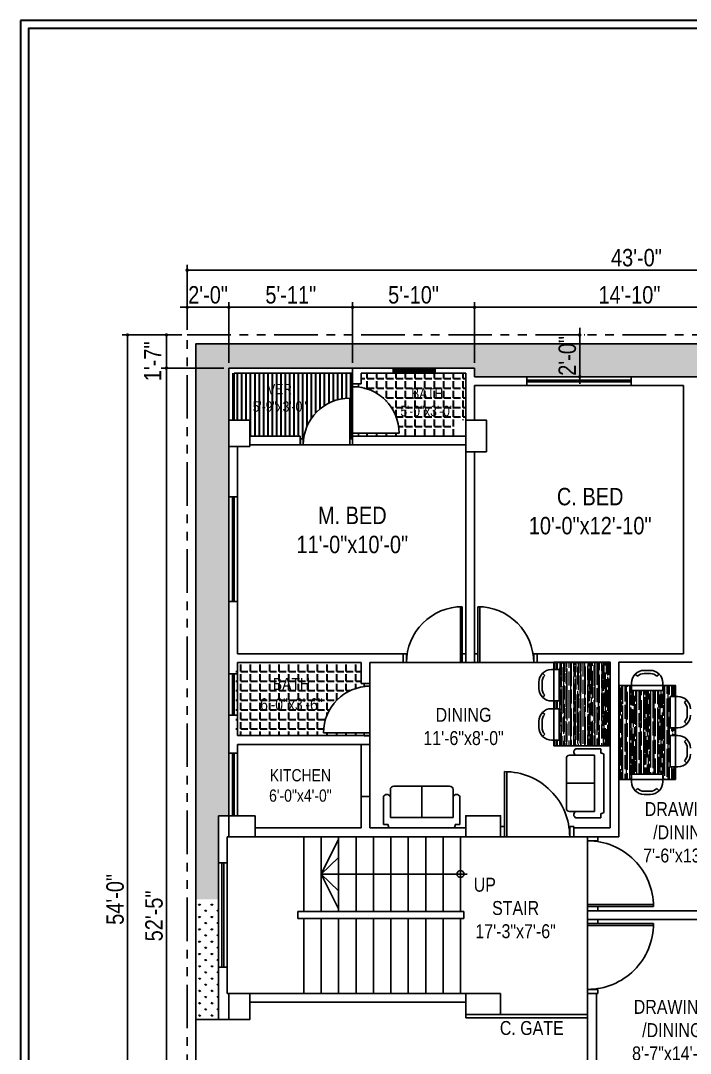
# Model space of a CAD drawing. Header units: inches. Extents: x -159432 to -126829, y -44881 to -40109.
# Drawn here: x -154754 to -154369, y -42200 to -41607 of the extents above; entities that cross this region are included whole.
import ezdxf

# ---------------------------------------------------------------- set-up
doc = ezdxf.new("R2010")
doc.units = ezdxf.units.IN
doc.header["$LTSCALE"] = 10
doc.header["$MEASUREMENT"] = 0
doc.header["$PDMODE"] = 34
doc.linetypes.add('PHANTOMX2', pattern=[5, 2.5, -0.5, 0.5, -0.5, 0.5, -0.5])
doc.linetypes.add('Solid', pattern=[0])
doc.layers.get('0').update_dxf_attribs({"color": 140, "lineweight": 25})
doc.layers.get('Defpoints').update_dxf_attribs({"lineweight": 25})
for name, color, linetype, lineweight in [('BOUNDERY', 32, 'PHANTOMX2', 25), ('COLUM', 10, 'Continuous', 25), ('DIM', 6, 'Continuous', 25), ('door', 123, 'Continuous', 25), ('ELEVATION', 153, 'Continuous', 25), ('FUR', 161, 'Continuous', 25), ('FURNITURE', 77, 'Continuous', 25), ('H', 8, 'Continuous', 15), ('h2', 165, 'Continuous', 30), ('line', 134, 'Continuous', 30), ('Stair', 135, 'Continuous', 25), ('TEXT', 6, 'Continuous', 25), ('wall', 7, 'Continuous', 25), ('win', 143, 'Continuous', 25)]:
    doc.layers.add(name, color=color, linetype=linetype, lineweight=lineweight)
doc.styles.add('arn', font='ARIALN.TTF')
doc.dimstyles.new('DIM', dxfattribs={"dimtxt": 10, "dimasz": 2, "dimexe": 3, "dimexo": 3, "dimgap": 2, "dimtad": 1, "dimdec": 1, "dimzin": 1, "dimdsep": 46, "dimlunit": 4, "dimtxsty": 'arn', "dimblk": 'DOT', "dimcen": 0.09, "dimclrd": 256, "dimclre": 256, "dimclrt": 256, "dimaunit": 1, "dimadec": 0, "dimazin": 0, "dimtfac": 1, "dimtdec": 1, "dimtix": 1, "dimtmove": 2, "dimatfit": 3, "dimldrblk": 'OPEN30', "dimfxl": 10, "dimtolj": 1, "dimtzin": 0, "dimlwd": -1, "dimlwe": -1, "dimarcsym": 0})
pattern_1 = [(90, (-4505.8795, 0), (-2, 4.4), [30, -4, 10, -2]), (90, (-4506.8795, 2.66), (-2.66, -2), [6, -0.66, 12, -1.5]), (90, (-4507.5795, 1), (-1.34, 10.4), [16, -2.8, 8, -2])]
pattern_2 = [(90, (-2707.9272, 0), (-3.535533905, 3.535533905), [0.9375, -6.13356781]), (45, (-2707.927, 0), (-3.5355339, 3.5355339), [0.9375, -4.0625]), (135, (-2707.927, 0), (-3.5355339, -3.5355339), [0.9375, -4.0625])]

# ---------------------------------------------------------------- blocks, each defined once
blk = doc.blocks.new('D36')
at = {"layer": 'door'}
for p, q in [((27731.72, -1583.1), (27731.72, -1585.1)), ((27736.72, -1583.1), (27731.72, -1583.1)), ((27731.72, -1619.1), (27731.72, -1583.1)), ((27731.72, -1585.1), (27736.72, -1585.1)), ((27736.72, -1585.1), (27736.72, -1583.1)), ((27763.72, -1616.1), (27731.72, -1616.1)), ((27763.72, -1617.1), (27731.72, -1617.1)), ((27736.72, -1617.1), (27731.72, -1617.1)), ((27731.72, -1617.1), (27731.72, -1619.1)), ((27731.72, -1619.1), (27736.72, -1619.1)), ((27736.72, -1619.1), (27736.72, -1617.1))]:
    blk.add_line(p, q, dxfattribs=at)
at = {"layer": 'door', "linetype": 'ByBlock'}
blk.add_ellipse((27731.72, -1617.1), major_axis=(-22.63, -22.63), ratio=1, start_param=2.356194, end_param=3.926991, dxfattribs=at)
blk = doc.blocks.new('D1')
at = {"layer": 'door'}
for p, q in [((231942, 594723), (231942, 594673)), ((232042, 594723), (231942, 594723)), ((232042, 594673), (232042, 594723)), ((231942, 594673), (232042, 594673)), ((232742, 593873), (231942, 593873)), ((232042, 593873), (231942, 593873)), ((231942, 593873), (231942, 593823)), ((231942, 593823), (232042, 593823)), ((232042, 593823), (232042, 593873))]:
    blk.add_line(p, q, dxfattribs=at)
at = {"layer": 'door', "linetype": 'ByBlock'}
blk.add_arc((231942, 593873), 800, 0, 90, dxfattribs=at)
blk = doc.blocks.new('door')
at = {"layer": 'door'}
blk.add_line((-148358.38, -38071.49), (-148328.38, -38071.49), dxfattribs=at)
at = {"layer": 'door', "extrusion": (0, 0, -1), "xscale": 0.03333332273177803, "yscale": 0.03333332278998569, "zscale": -0.0333333227645894, "rotation": 90}
blk.add_blockref('D1', (168152.49, -45802.87), dxfattribs=at)
blk = doc.blocks.new('s1')
at = {"layer": 'FURNITURE'}
for p, q in [((-147203.1, -40403.5), (-147219.1, -40403.5)), ((-147199.1, -40399.5), (-147214.94, -40399.5)), ((-147203.1, -40439.5), (-147203.1, -40403.5)), ((-147199.1, -40399.5), (-147199.1, -40402.22)), ((-147197.1, -40439.79), (-147197.1, -40403.21)), ((-147221.1, -40437.5), (-147221.1, -40405.5)), ((-147203.1, -40421.5), (-147221.1, -40421.5)), ((-147203.1, -40439.5), (-147219.1, -40439.5)), ((-147199.1, -40443.5), (-147199.1, -40440.79)), ((-147199.1, -40443.5), (-147214.94, -40443.5))]:
    blk.add_line(p, q, dxfattribs=at)
for centre, radius, start, end in [((-147219.1, -40405.5), 2, 90, 180), ((-147214.22, -40401.5), 2.13, 109.89458, 250.10542), ((-147199.05, -40404.62), 2.41, 35.84116, 91.16922), ((-147219.1, -40437.5), 2, 180, 270), ((-147214.22, -40441.5), 2.13, 109.89458, 250.10542), ((-147199.05, -40438.38), 2.41, 268.83078, 324.15884)]:
    blk.add_arc(centre, radius, start, end, dxfattribs=at)
blk = doc.blocks.new('_Dot')
at = {"color": 0, "linetype": 'ByBlock', "lineweight": -2}
blk.add_line((-0.5, 0), (-1, 0), dxfattribs=at)
at = {"color": 0, "linetype": 'ByBlock', "const_width": 0.5}
blk.add_lwpolyline([(-0.25, 0, 1), (0.25, 0, 1)], format="xyb", close=True, dxfattribs=at)
blk = doc.blocks.new('*D480')
at = {"layer": 'Defpoints', "color": 0}
for p in [(-154658.16, -41750.6), (-154658.16, -41787.83), (-154142.16, -41787.83)]:
    blk.add_point(p, dxfattribs=at)
at = {"layer": 'DIM'}
for p, q in [((-154658.16, -41784.83), (-154658.16, -41747.6)), ((-154144.16, -41750.6), (-154656.16, -41750.6)), ((-154142.16, -41784.83), (-154142.16, -41747.6))]:
    blk.add_line(p, q, dxfattribs=at)
at = {"layer": 'DIM', "xscale": 2, "yscale": 2, "zscale": 2, "rotation": 180}
blk.add_blockref('_Dot', (-154658.16, -41750.6), dxfattribs=at)
at = {"layer": 'DIM', "xscale": 2, "yscale": 2, "zscale": 2}
blk.add_blockref('_Dot', (-154142.16, -41750.6), dxfattribs=at)
at = {"layer": 'DIM', "insert": (-154400.16, -41743.5), "char_height": 10, "attachment_point": 5, "style": 'arn'}
blk.add_mtext('\\A1;43\'-0"', dxfattribs=at)
blk = doc.blocks.new('_Open30')
at = {"color": 0, "linetype": 'ByBlock', "lineweight": -2}
for p, q in [((-1, 0.27), (0, 0)), ((0, 0), (-1, -0.27)), ((0, 0), (-1, 0))]:
    blk.add_line(p, q, dxfattribs=at)
blk = doc.blocks.new('*D481')
at = {"layer": 'Defpoints', "color": 0}
for p in [(-154658.16, -41787.83), (-154692.41, -42435.83), (-154658.16, -42435.83)]:
    blk.add_point(p, dxfattribs=at)
at = {"layer": 'DIM'}
for p, q in [((-154661.16, -41787.83), (-154695.41, -41787.83)), ((-154692.41, -41789.83), (-154692.41, -42433.83)), ((-154661.16, -42435.83), (-154695.41, -42435.83))]:
    blk.add_line(p, q, dxfattribs=at)
at = {"layer": 'DIM', "xscale": 2, "yscale": 2, "zscale": 2}
for p, rotation in [((-154692.41, -41787.83), 90), ((-154692.41, -42435.83), 270)]:
    blk.add_blockref('_Dot', p, dxfattribs=dict(at, rotation=rotation))
at = {"layer": 'DIM', "insert": (-154699.51, -42111.83), "char_height": 10, "attachment_point": 5, "rotation": 90, "style": 'arn'}
blk.add_mtext('\\A1;54\'-0"', dxfattribs=at)
blk = doc.blocks.new('*D473')
at = {"layer": 'Defpoints', "color": 0}
for p in [(-154634.16, -41771.96), (-154658.16, -41787.83), (-154634.16, -41806.83)]:
    blk.add_point(p, dxfattribs=at)
at = {"layer": 'DIM'}
for p, q in [((-154660.16, -41771.96), (-154662.16, -41771.96)), ((-154658.16, -41784.83), (-154658.16, -41768.96)), ((-154658.16, -41771.96), (-154634.16, -41771.96)), ((-154634.16, -41803.83), (-154634.16, -41768.96)), ((-154632.16, -41771.96), (-154630.16, -41771.96))]:
    blk.add_line(p, q, dxfattribs=at)
at = {"layer": 'DIM', "xscale": 2, "yscale": 2, "zscale": 2}
blk.add_blockref('_Dot', (-154658.16, -41771.96), dxfattribs=at)
at = {"layer": 'DIM', "xscale": 2, "yscale": 2, "zscale": 2, "rotation": 180}
blk.add_blockref('_Dot', (-154634.16, -41771.96), dxfattribs=at)
at = {"layer": 'DIM', "insert": (-154646.16, -41764.86), "char_height": 10, "attachment_point": 5, "style": 'arn'}
blk.add_mtext('\\A1;2\'-0"', dxfattribs=at)
blk = doc.blocks.new('*D482')
at = {"layer": 'Defpoints', "color": 0}
for p in [(-154658.16, -41787.83), (-154670.05, -41806.83), (-154634.16, -41806.83)]:
    blk.add_point(p, dxfattribs=at)
at = {"layer": 'DIM'}
for p, q in [((-154661.16, -41787.83), (-154673.05, -41787.83)), ((-154670.05, -41789.83), (-154670.05, -41804.83)), ((-154637.16, -41806.83), (-154673.05, -41806.83))]:
    blk.add_line(p, q, dxfattribs=at)
at = {"layer": 'DIM', "xscale": 2, "yscale": 2, "zscale": 2}
for p, rotation in [((-154670.05, -41787.83), 90), ((-154670.05, -41806.83), 270)]:
    blk.add_blockref('_Dot', p, dxfattribs=dict(at, rotation=rotation))
at = {"layer": 'DIM', "insert": (-154677.96, -41802.96), "char_height": 10, "attachment_point": 5, "rotation": 90, "style": 'arn'}
blk.add_mtext('\\A1;1\'-7"', dxfattribs=at)
blk = doc.blocks.new('*D483')
at = {"layer": 'Defpoints', "color": 0}
for p in [(-154634.16, -41806.83), (-154670.05, -42435.83), (-154658.16, -42435.83)]:
    blk.add_point(p, dxfattribs=at)
at = {"layer": 'DIM'}
for p, q in [((-154637.16, -41806.83), (-154673.05, -41806.83)), ((-154670.05, -41808.83), (-154670.05, -42433.83)), ((-154661.16, -42435.83), (-154673.05, -42435.83))]:
    blk.add_line(p, q, dxfattribs=at)
at = {"layer": 'DIM', "xscale": 2, "yscale": 2, "zscale": 2}
for p, rotation in [((-154670.05, -41806.83), 90), ((-154670.05, -42435.83), 270)]:
    blk.add_blockref('_Dot', p, dxfattribs=dict(at, rotation=rotation))
at = {"layer": 'DIM', "insert": (-154677.15, -42121.33), "char_height": 10, "attachment_point": 5, "rotation": 90, "style": 'arn'}
blk.add_mtext('\\A1;52\'-5"', dxfattribs=at)
blk = doc.blocks.new('*D476')
at = {"layer": 'Defpoints', "color": 0}
for p in [(-154563.16, -41771.96), (-154634.16, -41806.83), (-154563.16, -41806.83)]:
    blk.add_point(p, dxfattribs=at)
at = {"layer": 'DIM'}
for p, q in [((-154634.16, -41803.83), (-154634.16, -41768.96)), ((-154632.16, -41771.96), (-154565.16, -41771.96)), ((-154563.16, -41803.83), (-154563.16, -41768.96))]:
    blk.add_line(p, q, dxfattribs=at)
at = {"layer": 'DIM', "xscale": 2, "yscale": 2, "zscale": 2, "rotation": 180}
blk.add_blockref('_Dot', (-154634.16, -41771.96), dxfattribs=at)
at = {"layer": 'DIM', "xscale": 2, "yscale": 2, "zscale": 2}
blk.add_blockref('_Dot', (-154563.16, -41771.96), dxfattribs=at)
at = {"layer": 'DIM', "insert": (-154598.66, -41764.86), "char_height": 10, "attachment_point": 5, "style": 'arn'}
blk.add_mtext('\\A1;5\'-11"', dxfattribs=at)
blk = doc.blocks.new('*D477')
at = {"layer": 'Defpoints', "color": 0}
for p in [(-154493.16, -41771.96), (-154563.16, -41806.83), (-154493.16, -41806.83)]:
    blk.add_point(p, dxfattribs=at)
at = {"layer": 'DIM'}
for p, q in [((-154563.16, -41803.83), (-154563.16, -41768.96)), ((-154561.16, -41771.96), (-154495.16, -41771.96)), ((-154493.16, -41803.83), (-154493.16, -41768.96))]:
    blk.add_line(p, q, dxfattribs=at)
at = {"layer": 'DIM', "xscale": 2, "yscale": 2, "zscale": 2, "rotation": 180}
blk.add_blockref('_Dot', (-154563.16, -41771.96), dxfattribs=at)
at = {"layer": 'DIM', "xscale": 2, "yscale": 2, "zscale": 2}
blk.add_blockref('_Dot', (-154493.16, -41771.96), dxfattribs=at)
at = {"layer": 'DIM', "insert": (-154528.16, -41764.86), "char_height": 10, "attachment_point": 5, "style": 'arn'}
blk.add_mtext('\\A1;5\'-10"', dxfattribs=at)
blk = doc.blocks.new('*D478')
at = {"layer": 'Defpoints', "color": 0}
for p in [(-154315.16, -41771.96), (-154493.16, -41806.83), (-154315.16, -41811.83)]:
    blk.add_point(p, dxfattribs=at)
at = {"layer": 'DIM'}
for p, q in [((-154493.16, -41803.83), (-154493.16, -41768.96)), ((-154491.16, -41771.96), (-154317.16, -41771.96)), ((-154315.16, -41808.83), (-154315.16, -41768.96))]:
    blk.add_line(p, q, dxfattribs=at)
at = {"layer": 'DIM', "xscale": 2, "yscale": 2, "zscale": 2, "rotation": 180}
blk.add_blockref('_Dot', (-154493.16, -41771.96), dxfattribs=at)
at = {"layer": 'DIM', "xscale": 2, "yscale": 2, "zscale": 2}
blk.add_blockref('_Dot', (-154315.16, -41771.96), dxfattribs=at)
at = {"layer": 'DIM', "insert": (-154404.16, -41764.86), "char_height": 10, "attachment_point": 5, "style": 'arn'}
blk.add_mtext('\\A1;14\'-10"', dxfattribs=at)
blk = doc.blocks.new('*D491')
at = {"layer": 'Defpoints', "color": 0}
for p in [(-154433.16, -41787.83), (-154432.7, -41787.83), (-154433.16, -41811.83)]:
    blk.add_point(p, dxfattribs=at)
at = {"layer": 'DIM'}
for p, q in [((-154432.7, -41785.83), (-154432.7, -41783.83)), ((-154432.7, -41811.83), (-154432.7, -41787.83)), ((-154430.16, -41787.83), (-154429.7, -41787.83)), ((-154432.7, -41813.83), (-154432.7, -41815.83)), ((-154430.16, -41811.83), (-154429.7, -41811.83))]:
    blk.add_line(p, q, dxfattribs=at)
at = {"layer": 'DIM', "xscale": 2, "yscale": 2, "zscale": 2}
for p, rotation in [((-154432.7, -41787.83), 270), ((-154432.7, -41811.83), 90)]:
    blk.add_blockref('_Dot', p, dxfattribs=dict(at, rotation=rotation))
at = {"layer": 'DIM', "insert": (-154439.81, -41799.83), "char_height": 10, "attachment_point": 5, "rotation": 90, "style": 'arn'}
blk.add_mtext('\\A1;2\'-0"', dxfattribs=at)

msp = doc.modelspace()

# ---------------------------------------------------------------- hatches: boundary and pattern name
at = {"layer": 'H'}
h = msp.add_hatch(dxfattribs=at)
h.set_pattern_fill('GRASS', color=3, scale=5, style=0)
h.set_pattern_definition(pattern_2)
h.paths.add_polyline_path([(-154147.16309, -41792.82783), (-154653.16309, -41792.82783), (-154653.16309, -42111.82783), (-154640.16309, -42111.82783), (-154640.16309, -42090.82783), (-154640.16309, -42063.82783), (-154634.16309, -42063.82783), (-154634.16309, -42027.84863), (-154634.16309, -42006.15268), (-154634.16309, -41982.4008), (-154634.16309, -41940.82783), (-154634.16309, -41880.82783), (-154634.16309, -41851.82783), (-154634.16309, -41836.82783), (-154634.16309, -41806.82783), (-154563.16309, -41806.82783), (-154539.80738, -41806.82783), (-154515.80738, -41806.82783), (-154493.16309, -41806.82783), (-154493.16309, -41811.82783), (-154463.16309, -41811.82783), (-154403.16309, -41811.82783), (-154356.16309, -41811.82783), (-154332.16309, -41811.82783), (-154318.16309, -41811.82783), (-154318.16309, -41806.82783), (-154166.16309, -41806.82783), (-154166.16309, -41836.82783), (-154166.16309, -41851.82783), (-154166.16309, -41865.77154), (-154166.16309, -41931.77154), (-154166.16309, -41971.39267), (-154166.16309, -41995.14456), (-154166.16309, -42004.71524), (-154166.16309, -42022.71524), (-154166.16309, -42038.02706), (-154166.16309, -42098.00625), (-154166.16309, -42111.82783), (-154147.16309, -42111.82783)])
h.paths.add_polyline_path([(-154447.41577, -41813.30669), (-154447.41577, -41786.34898), (-154432.20431, -41786.34898), (-154432.20431, -41813.30669)], flags=9)
h = msp.add_hatch(dxfattribs=at)
h.set_pattern_fill('AR-RROOF', color=256, scale=2, angle=90, style=0)
h.set_pattern_definition(pattern_1)
h.paths.add_polyline_path([(-154444.56309, -42002.35011), (-154444.56309, -42020.35011), (-154447.56309, -42020.35011), (-154447.56309, -42023.71524), (-154415.16309, -42023.71524), (-154415.16309, -41975.82783), (-154447.56309, -41975.82783), (-154447.56309, -41979.94283), (-154444.56309, -41979.94283), (-154444.56309, -41997.94283), (-154447.56309, -41997.94283), (-154447.56309, -42002.35011)])
h = msp.add_hatch(dxfattribs=at)
h.set_pattern_fill('AR-RROOF', color=256, scale=2, angle=90, style=0)
h.set_pattern_definition(pattern_1)
h.paths.add_polyline_path([(-154410.16309, -42042.96226), (-154402.96309, -42042.96226), (-154402.96309, -42039.96226), (-154384.96309, -42039.96226), (-154384.96309, -42042.96226), (-154377.76309, -42042.96226), (-154377.76309, -42035.73468), (-154380.76309, -42035.73468), (-154380.76309, -42017.73468), (-154377.76309, -42017.73468), (-154377.76309, -42013.3274), (-154380.76309, -42013.3274), (-154380.76309, -41995.3274), (-154377.76309, -41995.3274), (-154377.76309, -41988.96226), (-154384.96309, -41988.96226), (-154384.96309, -41991.96226), (-154402.96309, -41991.96226), (-154402.96309, -41988.96226), (-154410.16309, -41988.96226)])
h = msp.add_hatch(dxfattribs=at)
h.set_pattern_fill('GRASS', color=3, scale=5, style=0)
h.set_pattern_definition(pattern_2)
h.paths.add_polyline_path([(-154653.16309, -42180.82783), (-154640.16309, -42180.82783), (-154640.16309, -42150.82783), (-154640.16309, -42112.0294), (-154653.16309, -42112.0294)])
h = msp.add_hatch(dxfattribs=at)
h.set_pattern_fill('GRASS', color=3, scale=5, style=0)
h.set_pattern_definition(pattern_2)
h.paths.add_polyline_path([(-154166.16309, -42312.82783), (-154166.16309, -42366.82783), (-154166.16309, -42397.82784), (-154166.16309, -42412.82784), (-154178.16309, -42412.82784), (-154210.16309, -42412.82783), (-154270.16309, -42412.82783), (-154308.16309, -42412.82783), (-154320.16309, -42412.82783), (-154338.16309, -42412.82783), (-154362.16309, -42412.82783), (-154377.9123, -42412.82783), (-154437.9123, -42412.82783), (-154486.16309, -42412.82783), (-154498.16309, -42412.82783, 0.236805474), (-154490.22693, -42430.82783), (-154147.16309, -42430.82783), (-154147.16309, -42111.82783), (-154166.16309, -42111.82783), (-154166.16309, -42137.73386), (-154166.16309, -42197.71305), (-154166.16309, -42216.94042), (-154166.16309, -42234.94042), (-154166.16309, -42246.36566), (-154166.16309, -42270.11754)])
at = {"layer": 'h2'}
h = msp.add_hatch(dxfattribs=at)
h.set_pattern_fill('LINE', color=256, scale=20, angle=90, style=0)
h.set_pattern_definition([(90, (-7864.1904, -1640.9045), (-2.5, 2e-16), [])])
edge = h.paths.add_edge_path()
edge.add_ellipse((-154564.82975, -41850.82783), major_axis=(-26.66666, 0.00043), ratio=0.999999998, start_angle=-89.99908437, end_angle=0.00091563, ccw=False)
edge.add_line((-154564.82975, -41824.16117), (-154564.82975, -41847.4945))
edge.add_line((-154564.82975, -41847.4945), (-154563.16309, -41847.4945))
edge.add_line((-154563.16309, -41847.4945), (-154563.16309, -41845.82783))
edge.add_line((-154563.16309, -41845.82783), (-154563.16309, -41815.82784))
edge.add_line((-154563.16309, -41815.82784), (-154563.16309, -41809.82783))
edge.add_line((-154563.16309, -41809.82783), (-154632.16309, -41809.82783))
edge.add_line((-154632.16309, -41809.82783), (-154632.16309, -41836.82783))
edge.add_line((-154632.16309, -41836.82783), (-154623.16309, -41836.82783))
edge.add_line((-154623.16309, -41836.82783), (-154623.16309, -41845.82783))
edge.add_line((-154623.16309, -41845.82783), (-154593.16308, -41845.82783))
edge.add_line((-154593.16308, -41845.82783), (-154593.16308, -41847.4945))
edge.add_line((-154593.16308, -41847.4945), (-154591.26387, -41847.4945))
h.paths.add_polyline_path([(-154622.17564, -41814.34413), (-154588.95463, -41814.34413), (-154588.95463, -41833.47101), (-154622.17564, -41833.47101)], flags=24)
h = msp.add_hatch(dxfattribs=at)
h.set_pattern_fill('ANGLE', color=256, scale=20, style=0)
h.set_pattern_definition([(0, (-7864.1904, -1640.9045), (0, 5.5), [4, -1.5]), (90, (-7864.1904, -1640.9045), (-5.5, 3e-16), [4, -1.5])])
edge = h.paths.add_edge_path()
edge.add_line((-154505.16309, -41836.82783), (-154498.16309, -41836.82783))
edge.add_line((-154498.16309, -41836.82783), (-154498.16309, -41809.82783))
edge.add_line((-154498.16309, -41809.82783), (-154515.80738, -41809.82783))
edge.add_line((-154515.80738, -41809.82783), (-154539.80738, -41809.82783))
edge.add_line((-154539.80738, -41809.82783), (-154558.16309, -41809.82783))
edge.add_line((-154558.16309, -41809.82783), (-154558.16309, -41815.82784))
edge.add_line((-154558.16309, -41815.82784), (-154559.82975, -41815.82784))
edge.add_line((-154559.82975, -41815.82784), (-154559.82975, -41817.49451))
edge.add_line((-154559.82975, -41817.49451), (-154563.16309, -41817.49451))
edge.add_ellipse((-154563.16309, -41844.16117), major_axis=(0.00337, 26.66666), ratio=0.999999998, start_angle=-89.99275335, end_angle=0.00724665, ccw=False)
edge.add_line((-154536.49643, -41844.16117), (-154559.82975, -41844.16117))
edge.add_line((-154559.82975, -41844.16117), (-154559.82975, -41845.82783))
edge.add_line((-154559.82975, -41845.82783), (-154505.16309, -41845.82783))
edge.add_line((-154505.16309, -41845.82783), (-154505.16309, -41836.82783))
h.paths.add_polyline_path([(-154536.88944, -41816.9116), (-154503.66843, -41816.9116), (-154503.66843, -41836.03847), (-154536.88944, -41836.03847)], flags=24)
h = msp.add_hatch(dxfattribs=at)
h.set_pattern_fill('ANGLE', color=256, scale=20, style=0)
h.set_pattern_definition([(0, (-6622.276, -1649.517), (0, 5.5), [4, -1.5]), (90, (-6622.276, -1649.517), (-5.5, 3e-16), [4, -1.5])])
edge = h.paths.add_edge_path()
edge.add_line((-154630.16309, -41975.82783), (-154630.16309, -41982.4008))
edge.add_line((-154630.16309, -41982.4008), (-154630.16309, -42006.15268))
edge.add_line((-154630.16309, -42006.15268), (-154630.16309, -42017.82783))
edge.add_line((-154630.16309, -42017.82783), (-154556.49642, -42017.82783))
edge.add_line((-154556.49642, -42017.82783), (-154556.49642, -42016.16117))
edge.add_line((-154556.49642, -42016.16117), (-154579.82975, -42016.16117))
edge.add_ellipse((-154553.16309, -42016.16117), major_axis=(-0.00337, 26.66666), ratio=0.999999998, start_angle=359.99275335, end_angle=449.99275335, ccw=False)
edge.add_line((-154556.49642, -41989.62157), (-154556.49642, -41987.82783))
edge.add_line((-154556.49642, -41987.82783), (-154558.16308, -41987.82783))
edge.add_line((-154558.16308, -41987.82783), (-154558.16308, -41975.82783))
edge.add_line((-154558.16308, -41975.82783), (-154630.16309, -41975.82783))
h.paths.add_polyline_path([(-154618.1588, -41982.96218), (-154579.36753, -41982.96218), (-154579.36753, -42005.27687), (-154618.1588, -42005.27687)], flags=24)

# ---------------------------------------------------------------- linework, layer by layer
at = {"layer": 'BOUNDERY'}
msp.add_lwpolyline([(-154658.16309, -41787.82783), (-154142.16309, -41787.82783), (-154142.16309, -42435.82783), (-154658.16309, -42435.82783)], close=True, dxfattribs=at)
at = {"layer": 'COLUM'}
for points in [[(-154622.16309, -41851.82783), (-154622.16309, -41836.82783), (-154634.16309, -41836.82783), (-154634.16309, -41851.82783), (-154622.16309, -41851.82783)], [(-154486.16309, -41854.82783), (-154486.16309, -41836.82783), (-154498.16309, -41836.82783), (-154498.16309, -41854.82783), (-154486.16309, -41854.82783)], [(-154619.16309, -42063.82783), (-154619.16309, -42075.82783), (-154634.16309, -42075.82783), (-154634.16309, -42063.82783), (-154619.16309, -42063.82783)], [(-154478.16309, -42075.82783), (-154478.16309, -42063.82783), (-154498.16309, -42063.82783), (-154498.16309, -42075.82783), (-154478.16309, -42075.82783)], [(-154622.16309, -42165.82783), (-154622.16309, -42180.82783), (-154634.16309, -42180.82783), (-154634.16309, -42165.82783), (-154622.16309, -42165.82783)], [(-154478.16309, -42165.82783), (-154478.16309, -42177.82783), (-154498.16309, -42177.82783), (-154498.16309, -42165.82783), (-154478.16309, -42165.82783)]]:
    msp.add_lwpolyline(points, dxfattribs=at)
at = {"layer": 'DIM'}
for p, q in [((-154563.16309, -41806.82783), (-154634.16309, -41806.82783)), ((-154634.16309, -41839.82783), (-154634.16309, -41806.82783)), ((-154563.16309, -41809.82783), (-154631.16309, -41809.82783)), ((-154631.16309, -41836.82783), (-154631.16309, -41809.82783))]:
    msp.add_line(p, q, dxfattribs=at)
at = {"layer": 'door'}
for p, q in [((-154558.16309, -42052.82783), (-154558.16309, -42022.82783)), ((-154553.16309, -42052.82783), (-154553.16309, -42022.82783))]:
    msp.add_line(p, q, dxfattribs=at)
at = {"layer": 'ELEVATION'}
for p, q in [((-154498.16309, -42177.82783), (-154428.16309, -42177.82783)), ((-154498.16309, -42177.82783), (-154498.16309, -42179.82783)), ((-154498.16309, -42179.82783), (-154428.16309, -42179.82783))]:
    msp.add_line(p, q, dxfattribs=at)
at = {"layer": 'FUR'}
for p, q in [((-154452.75925, -41983.32445), (-154454.03204, -41982.05166)), ((-154448.94087, -41979.94283), (-154444.56309, -41979.94283)), ((-154444.56309, -41979.94283), (-154444.56309, -41997.94283)), ((-154392.16309, -41980.38448), (-154395.76309, -41980.38448)), ((-154392.16309, -41982.18448), (-154395.76309, -41982.18448)), ((-154456.14087, -41990.74283), (-154456.14087, -41987.14283)), ((-154454.34087, -41990.74283), (-154454.34087, -41987.14283)), ((-154402.96309, -41987.58448), (-154402.96309, -41991.96226)), ((-154399.58146, -41983.7661), (-154400.85426, -41982.49331)), ((-154387.07192, -41982.49331), (-154388.34471, -41983.7661)), ((-154384.96309, -41991.96226), (-154384.96309, -41987.58448)), ((-154402.96309, -41991.96226), (-154384.96309, -41991.96226)), ((-154454.03204, -41995.834), (-154452.75925, -41994.56121)), ((-154444.56309, -41997.94283), (-154448.94087, -41997.94283)), ((-154380.76309, -41995.3274), (-154376.3853, -41995.3274)), ((-154380.76309, -42013.3274), (-154380.76309, -41995.3274)), ((-154371.29414, -41997.43623), (-154372.56693, -41998.70902)), ((-154452.75925, -42005.73174), (-154454.03204, -42004.45894)), ((-154448.94087, -42002.35011), (-154444.56309, -42002.35011)), ((-154444.56309, -42002.35011), (-154444.56309, -42020.35011)), ((-154370.9853, -42002.5274), (-154370.9853, -42006.1274)), ((-154456.14087, -42013.15011), (-154456.14087, -42009.55011)), ((-154454.34087, -42013.15011), (-154454.34087, -42009.55011)), ((-154372.56693, -42009.94577), (-154371.29414, -42011.21856)), ((-154454.03204, -42018.24128), (-154452.75925, -42016.96849)), ((-154376.3853, -42013.3274), (-154380.76309, -42013.3274)), ((-154380.76309, -42017.73468), (-154376.3853, -42017.73468)), ((-154380.76309, -42035.73468), (-154380.76309, -42017.73468)), ((-154444.56309, -42020.35011), (-154448.94087, -42020.35011)), ((-154371.29414, -42019.84351), (-154372.56693, -42021.1163)), ((-154370.9853, -42024.93468), (-154370.9853, -42028.53468)), ((-154372.56693, -42032.35305), (-154371.29414, -42033.62585)), ((-154402.96309, -42044.34005), (-154402.96309, -42039.96226)), ((-154402.96309, -42039.96226), (-154384.96309, -42039.96226)), ((-154384.96309, -42039.96226), (-154384.96309, -42044.34005)), ((-154376.3853, -42035.73468), (-154380.76309, -42035.73468)), ((-154399.58146, -42048.15842), (-154400.85426, -42049.43122)), ((-154392.16309, -42049.74005), (-154395.76309, -42049.74005)), ((-154392.16309, -42051.54005), (-154395.76309, -42051.54005)), ((-154387.07192, -42049.43122), (-154388.34471, -42048.15842))]:
    msp.add_line(p, q, dxfattribs=at)
for points in [[(-154447.56309, -41975.71524), (-154415.16309, -41975.71524), (-154415.16309, -42023.71524), (-154447.56309, -42023.71524)], [(-154377.76309, -42042.96226), (-154410.16309, -42042.96226), (-154410.16309, -41988.96226), (-154377.76309, -41988.96226)]]:
    msp.add_lwpolyline(points, close=True, dxfattribs=at)
at = {"layer": 'FUR', "extrusion": (0, 0, -1)}
for centre, major_axis, start_param, end_param in [((-154448.94087, -41987.14283), (-5.09117, 5.09117), -0.785398163, 0.785398163), ((-154448.94087, -41987.14283), (-3.81838, -3.81838), 0.785398163, 1.570796327), ((-154448.94087, -41990.74283), (-5.09117, -5.09117), 5.497787144, 7.068583471), ((-154448.94087, -41990.74283), (-3.81838, 3.81838), -1.570796327, -0.785398163), ((-154376.3853, -42002.5274), (5.09117, 5.09117), 5.497787144, 7.068583471), ((-154376.3853, -42002.5274), (3.81838, -3.81838), -1.570796327, -0.785398163), ((-154448.94087, -42009.55011), (-5.09117, 5.09117), -0.785398163, 0.785398163), ((-154448.94087, -42009.55011), (-3.81838, -3.81838), 0.785398163, 1.570796327), ((-154376.3853, -42006.1274), (5.09117, -5.09117), -0.785398163, 0.785398163), ((-154376.3853, -42006.1274), (3.81838, 3.81838), 0.785398163, 1.570796327), ((-154448.94087, -42013.15011), (-5.09117, -5.09117), 5.497787144, 7.068583471), ((-154448.94087, -42013.15011), (-3.81838, 3.81838), -1.570796327, -0.785398163), ((-154376.3853, -42024.93468), (5.09117, 5.09117), 5.497787144, 7.068583471), ((-154376.3853, -42024.93468), (3.81838, -3.81838), -1.570796327, -0.785398163), ((-154376.3853, -42028.53468), (5.09117, -5.09117), -0.785398163, 0.785398163), ((-154376.3853, -42028.53468), (3.81838, 3.81838), 0.785398163, 1.570796327), ((-154395.76309, -42044.34005), (-5.09117, -5.09117), -0.785398163, 0.785398163), ((-154392.16309, -42044.34005), (5.09117, -5.09117), 5.497787144, 7.068583471), ((-154395.76309, -42044.34005), (3.81838, -3.81838), 0.785398163, 1.570796327), ((-154392.16309, -42044.34005), (-3.81838, -3.81838), -1.570796327, -0.785398163)]:
    msp.add_ellipse(centre, major_axis=major_axis, ratio=1, start_param=start_param, end_param=end_param, dxfattribs=at)
at = {"layer": 'FUR'}
for centre, major_axis, start_param, end_param in [((-154395.76309, -41987.58448), (-5.09117, 5.09117), -0.785398163, 0.785398163), ((-154395.76309, -41987.58448), (3.81838, 3.81838), 0.785398163, 1.570796327), ((-154392.16309, -41987.58448), (5.09117, 5.09117), 5.497787144, 7.068583471), ((-154392.16309, -41987.58448), (-3.81838, 3.81838), -1.570796327, -0.785398163)]:
    msp.add_ellipse(centre, major_axis=major_axis, ratio=1, start_param=start_param, end_param=end_param, dxfattribs=at)
at = {"layer": 'line'}
msp.add_lwpolyline([(-154753.7778, -41607.40287), (-154753.7778, -42638.26387), (-154068.14282, -42638.26387), (-154068.14282, -41607.40287)], close=True, dxfattribs=at)
msp.add_lwpolyline([(-154072.65015, -42571.95265), (-154072.65015, -41611.9102), (-154749.27047, -41611.9102), (-154749.27047, -42571.95265)], dxfattribs=at)
at = {"layer": 'Stair'}
for p, q in [((-154591.16309, -42075.82783), (-154591.16309, -42118.76293)), ((-154581.16309, -42075.82783), (-154581.16309, -42118.76293)), ((-154571.16309, -42075.82783), (-154571.16309, -42118.76293)), ((-154561.16309, -42075.82783), (-154561.16309, -42118.76293)), ((-154551.16309, -42075.82783), (-154551.16309, -42118.76293)), ((-154541.16309, -42075.82783), (-154541.16309, -42118.76293)), ((-154531.16309, -42075.82783), (-154531.16309, -42118.76293)), ((-154521.16309, -42075.82783), (-154521.16309, -42118.76293)), ((-154511.16309, -42075.82783), (-154511.16309, -42118.76293)), ((-154501.16309, -42075.82783), (-154501.16309, -42118.76293)), ((-154499.2916, -42118.76293), (-154594.62481, -42118.76293)), ((-154594.62481, -42122.89273), (-154594.62481, -42118.76293)), ((-154499.2916, -42122.89273), (-154594.62481, -42122.89273)), ((-154591.16309, -42122.89273), (-154591.16309, -42165.82783)), ((-154581.16309, -42122.89273), (-154581.16309, -42165.82783)), ((-154571.16309, -42122.89273), (-154571.16309, -42165.82783)), ((-154561.16309, -42122.89273), (-154561.16309, -42165.82783)), ((-154551.16309, -42122.89273), (-154551.16309, -42165.82783)), ((-154541.16309, -42122.89273), (-154541.16309, -42165.82783)), ((-154531.16309, -42122.89273), (-154531.16309, -42165.82783)), ((-154521.16309, -42122.89273), (-154521.16309, -42165.82783)), ((-154511.16309, -42122.89273), (-154511.16309, -42165.82783)), ((-154501.16309, -42122.89273), (-154501.16309, -42165.82783)), ((-154499.2916, -42122.89273), (-154499.2916, -42118.76293))]:
    msp.add_line(p, q, dxfattribs=at)
at = {"layer": 'wall'}
for p, q in [((-154539.80738, -41806.82783), (-154563.16309, -41806.82783)), ((-154539.80738, -41809.82783), (-154558.16309, -41809.82783)), ((-154539.80738, -41809.82783), (-154539.80738, -41806.82783)), ((-154493.16309, -41806.82783), (-154515.80738, -41806.82783)), ((-154515.80738, -41809.82783), (-154515.80738, -41806.82783)), ((-154498.16309, -41809.82783), (-154515.80738, -41809.82783)), ((-154498.16309, -41836.82783), (-154498.16309, -41809.82783)), ((-154493.16309, -41811.82783), (-154493.16309, -41806.82783)), ((-154558.16309, -41815.82784), (-154563.16309, -41815.82784)), ((-154493.16309, -41811.82783), (-154463.16309, -41811.82783)), ((-154463.16309, -41816.82783), (-154463.16309, -41811.82783)), ((-154463.16309, -41816.82783), (-154463.16309, -41811.82783)), ((-154403.16309, -41811.82783), (-154356.16309, -41811.82783)), ((-154403.16309, -41816.82783), (-154403.16309, -41811.82783)), ((-154403.16309, -41816.82783), (-154403.16309, -41811.82783)), ((-154493.16309, -41816.82783), (-154463.16309, -41816.82783)), ((-154493.16309, -41836.82783), (-154493.16309, -41816.82783)), ((-154403.16309, -41816.82783), (-154373.16309, -41816.82783)), ((-154373.16309, -41970.82783), (-154373.16309, -41816.82783)), ((-154373.16309, -41816.82783), (-154373.16309, -41970.82783)), ((-154593.16308, -41845.82783), (-154622.16309, -41845.82783)), ((-154498.16309, -41845.82783), (-154563.16309, -41845.82783)), ((-154593.16308, -41850.82783), (-154622.16309, -41850.82783)), ((-154498.16309, -41850.82783), (-154563.16309, -41850.82783)), ((-154634.16309, -41880.82783), (-154634.16309, -41851.82783)), ((-154629.16309, -41880.82783), (-154629.16309, -41851.82783)), ((-154498.16309, -41975.82783), (-154498.16309, -41854.82783)), ((-154493.16309, -41975.82783), (-154493.16309, -41854.82783)), ((-154629.16309, -41880.82783), (-154634.16309, -41880.82783)), ((-154634.16309, -41982.4008), (-154634.16309, -41940.82783)), ((-154629.16309, -41940.82783), (-154634.16309, -41940.82783)), ((-154629.16309, -41970.82783), (-154629.16309, -41940.82783)), ((-154534.16309, -41970.82783), (-154629.16309, -41970.82783)), ((-154629.16309, -41982.4008), (-154629.16309, -41975.82783)), ((-154629.16309, -41975.82783), (-154558.16308, -41975.82783)), ((-154558.16308, -41987.82783), (-154558.16308, -41975.82783)), ((-154553.16309, -41975.82783), (-154534.16309, -41975.82783)), ((-154553.16309, -41987.82783), (-154553.16309, -41975.82783)), ((-154534.16309, -41975.82783), (-154534.16309, -41970.82783)), ((-154498.16309, -41975.82783), (-154493.16309, -41975.82783)), ((-154457.16309, -41970.82783), (-154373.16309, -41970.82783)), ((-154457.16309, -41975.82783), (-154457.16309, -41970.82783)), ((-154457.16309, -41975.82783), (-154415.16309, -41975.82783)), ((-154415.16309, -41975.71524), (-154415.16309, -42070.82783)), ((-154410.16309, -41975.71524), (-154410.16309, -42075.82783)), ((-154410.16309, -41975.71524), (-154368.16309, -41975.71524)), ((-154629.16309, -41982.4008), (-154634.16309, -41982.4008)), ((-154553.16309, -41987.82783), (-154558.16308, -41987.82783)), ((-154634.16309, -42027.84863), (-154634.16309, -42006.15268)), ((-154634.16309, -42006.15268), (-154629.16309, -42006.15268)), ((-154629.16309, -42017.82783), (-154629.16309, -42006.15268)), ((-154553.16309, -42017.82783), (-154629.16309, -42017.82783)), ((-154629.16309, -42027.84863), (-154629.16309, -42022.82783)), ((-154629.16309, -42022.82783), (-154553.16309, -42022.82783)), ((-154553.16309, -42022.82783), (-154553.16309, -42017.82783)), ((-154634.16309, -42027.84863), (-154629.16309, -42027.84863)), ((-154634.16309, -42062.82783), (-154634.16309, -42048.31743)), ((-154629.16309, -42062.82783), (-154629.16309, -42048.31743)), ((-154558.16309, -42070.82783), (-154558.16309, -42052.82783)), ((-154558.16309, -42052.82783), (-154553.16309, -42052.82783)), ((-154553.16309, -42070.82783), (-154553.16309, -42052.82783)), ((-154634.16309, -42063.82783), (-154640.16309, -42063.82783)), ((-154634.16309, -42063.82783), (-154629.16309, -42063.82783)), ((-154436.16309, -42070.82783), (-154415.16309, -42070.82783)), ((-154436.16309, -42075.82783), (-154436.16309, -42070.82783)), ((-154640.16309, -42075.82783), (-154640.16309, -42090.82783)), ((-154635.16309, -42075.82783), (-154635.16309, -42090.82783)), ((-154635.16309, -42090.82783), (-154635.16309, -42075.82783)), ((-154634.16309, -42075.82783), (-154635.16309, -42075.82783)), ((-154410.16309, -42075.82783), (-154436.16309, -42075.82783)), ((-154635.16309, -42090.82783), (-154640.16309, -42090.82783)), ((-154497.3678, -42097.29538), (-154581.16309, -42097.29538)), ((-154428.16309, -42118.32783), (-154320.16309, -42118.32783)), ((-154428.16309, -42118.32783), (-154428.16309, -42123.32783)), ((-154428.16309, -42123.32783), (-154320.16309, -42123.32783)), ((-154635.16309, -42165.82783), (-154635.16309, -42150.82783)), ((-154635.16309, -42165.82783), (-154634.16309, -42165.82783)), ((-154422.26031, -42165.82783), (-154428.16309, -42165.82783)), ((-154428.16309, -42293.58914), (-154428.16309, -42165.82783)), ((-154423.16309, -42293.58914), (-154423.16309, -42165.82783)), ((-154634.16309, -42180.82783), (-154653.16309, -42180.82783))]:
    msp.add_line(p, q, dxfattribs=at)
at = {"layer": 'wall', "ltscale": 0.5}
for p, q in [((-154563.16309, -41806.82783), (-154563.16309, -41815.82784)), ((-154558.16309, -41809.82783), (-154558.16309, -41815.82783)), ((-154593.16308, -41845.82783), (-154593.16308, -41850.82783)), ((-154563.16309, -41845.82783), (-154563.16309, -41850.82783)), ((-154629.16309, -42027.84863), (-154629.16309, -42028.73995)), ((-154619.16309, -42070.82783), (-154558.16309, -42070.82783)), ((-154553.16309, -42070.82783), (-154498.16309, -42070.82783)), ((-154622.16309, -42170.82783), (-154498.16309, -42170.82783))]:
    msp.add_line(p, q, dxfattribs=at)
at = {"layer": 'wall', "linetype": 'Solid', "ltscale": 10}
for p, q in [((-154640.16309, -42063.82783), (-154640.16309, -42090.82783)), ((-154622.16309, -42063.82783), (-154629.16309, -42063.82783)), ((-154558.16309, -42070.82783), (-154619.16309, -42070.82783)), ((-154498.16309, -42070.82783), (-154553.16309, -42070.82783)), ((-154635.16309, -42075.82783), (-154635.16309, -42090.82783)), ((-154498.16309, -42075.82783), (-154619.16309, -42075.82783)), ((-154635.16309, -42090.82783), (-154640.16309, -42090.82783)), ((-154640.16309, -42150.82783), (-154640.16309, -42180.82783)), ((-154635.16309, -42150.82783), (-154640.16309, -42150.82783)), ((-154498.16309, -42165.82783), (-154622.16309, -42165.82783)), ((-154498.16309, -42170.82783), (-154622.16309, -42170.82783))]:
    msp.add_line(p, q, dxfattribs=at)
at = {"layer": 'wall', "ltscale": 0.5}
msp.add_lwpolyline([(-154630.09924, -42430.82783), (-154653.16309, -42430.82783), (-154653.16309, -41792.82783), (-154147.16309, -41792.82783), (-154147.16309, -42430.82783), (-154490.22693, -42430.82783)], dxfattribs=at)
at = {"layer": 'wall'}
for points in [[(-154571.16309, -42087.7668), (-154571.16309, -42077.29538), (-154571.16309, -42077.29538), (-154581.16309, -42097.29538), (-154571.16309, -42087.7668)], [(-154571.16309, -42106.82395), (-154571.16309, -42117.29538), (-154571.16309, -42117.29538), (-154581.16309, -42097.29538), (-154571.16309, -42106.82395)]]:
    msp.add_lwpolyline(points, dxfattribs=at)
msp.add_circle((-154501.16309, -42097.29538), 2, dxfattribs=at)
at = {"layer": 'win'}
for p, q in [((-154539.80738, -41806.82783), (-154515.80738, -41806.82783)), ((-154539.80738, -41807.82783), (-154515.80738, -41807.82783)), ((-154539.80738, -41808.82783), (-154515.80738, -41808.82783)), ((-154539.80738, -41809.82783), (-154515.80738, -41809.82783)), ((-154403.16309, -41811.82783), (-154463.16309, -41811.82783)), ((-154403.16309, -41811.82783), (-154463.16309, -41811.82783)), ((-154403.16309, -41813.82783), (-154463.16309, -41813.82783)), ((-154403.16309, -41813.82783), (-154463.16309, -41813.82783)), ((-154463.16309, -41814.82783), (-154403.16309, -41814.82783)), ((-154463.16309, -41814.82783), (-154403.16309, -41814.82783)), ((-154403.16309, -41816.82783), (-154463.16309, -41816.82783)), ((-154634.16309, -41940.82783), (-154634.16309, -41880.82783)), ((-154632.16309, -41940.82783), (-154632.16309, -41880.82783)), ((-154631.16309, -41880.82783), (-154631.16309, -41940.82783)), ((-154629.16309, -41880.82783), (-154629.16309, -41940.82783)), ((-154634.16309, -41982.4008), (-154634.16309, -42006.15268)), ((-154632.16309, -41982.4008), (-154632.16309, -42006.15268)), ((-154631.16309, -42006.15268), (-154631.16309, -41982.4008)), ((-154629.16309, -41982.4008), (-154629.16309, -42006.15268)), ((-154634.16309, -42063.82783), (-154634.16309, -42027.84863)), ((-154632.16309, -42063.82783), (-154632.16309, -42027.84863)), ((-154631.16309, -42027.84863), (-154631.16309, -42063.82783)), ((-154629.16309, -42027.84863), (-154629.16309, -42063.82783)), ((-154640.16309, -42090.82783), (-154640.16309, -42150.82783)), ((-154638.16309, -42090.82783), (-154638.16309, -42150.82783)), ((-154637.16309, -42090.82783), (-154637.16309, -42150.82783)), ((-154635.16309, -42150.82783), (-154635.16309, -42090.82783))]:
    msp.add_line(p, q, dxfattribs=at)

# ---------------------------------------------------------------- block references
at = {"layer": 'door', "rotation": 90}
msp.add_blockref('D36', (-156117.26697, -69707.54721), dxfattribs=at)
at = {"layer": 'door', "xscale": -1, "rotation": 270}
msp.add_blockref('D36', (-152874.0592, -69707.54721), dxfattribs=at)
at = {"layer": 'door'}
for p, xscale, yscale, zscale, rotation in [((-152589.20856, -74429.50044), -1.16666666661331, 1.166666666642413, 1.166666666619831, 270), ((-187166.99847, -44034.76991), -1.180555555508363, 1.180555555537921, 1.180555555529744, 180)]:
    msp.add_blockref('D36', p, dxfattribs=dict(at, xscale=xscale, yscale=yscale, zscale=zscale, rotation=rotation))
at = {"layer": 'door', "xscale": 1.180555555508363, "yscale": 1.180555555532919, "zscale": 1.180555555529744}
msp.add_blockref('D36', (-187166.99847, -40206.88575), dxfattribs=at)
at = {"layer": 'wall', "xscale": -1}
for name, p, rotation in [('door', (-116491.67573, 106512.54895), 270), ('s1', (-194944.97746, -189267.93018), 90)]:
    msp.add_blockref(name, p, dxfattribs=dict(at, rotation=rotation))
msp.add_blockref('door', (-302921.53987, -3779.34048), dxfattribs=at)
at = {"layer": 'wall', "rotation": 90}
msp.add_blockref('door', (-192624.65044, 106340.54895), dxfattribs=at)
at = {"layer": 'wall', "xscale": 0.8999999999996362, "yscale": 0.900000000000091, "zscale": 0.9}
msp.add_blockref('s1', (-21941.41231, -5665.85704), dxfattribs=at)

# ---------------------------------------------------------------- texts
at = {"layer": 'TEXT', "style": 'arn'}
for s, insert, char_height, width, attachment_point in [('\\A1;VER\\P5\'-9"x3\'-0"', (-154605.06513, -41831.97101), 6, 29.5552251, 8), ('\\A1;BATH\\P5\'-0"x3\'-0"', (-154520.27894, -41834.53847), 6, 30.9849659, 8), ('\\A1;C. BED  \\P10\'-0"x12\'-10"', (-154426.71548, -41902.42449), 10, 70.0386085, 8), ('\\A1;M. BED  \\P11\'-0"x10\'-0"', (-154563.32161, -41886.40864), 10, 62.1104933, 2), ('\\A1;BATH\\P6\'-0"x3\'-6"', (-154598.26316, -41984.71218), 7, 35.1491269, 2), ('\\A1;DINING \\P11\'-6"x8\'-0"', (-154499.43979, -42001.88399), 8, 45.8371623, 2), ('\\A1;KITCHEN\\P6\'-0"x4\'-0"', (-154593.12912, -42037.07377), 7, 46.8721828, 2), ('\\A1;\\pt90;DRAWING\\P/DINING \\P\\ptz;7\'-6"x13\'-0"', (-154373.23285, -42055.97357), 8, 45.8371623, 2), ('\\A1;\\pt90;DRAWING\\P/DINING \\P\\ptz;8\'-7"x14\'-3"', (-154379.55156, -42169.53731), 8, 46.1045566, 2)]:
    msp.add_mtext(s, dxfattribs=dict(at, insert=insert, char_height=char_height, width=width, attachment_point=attachment_point))
at = {"layer": 'TEXT', "ltscale": 10, "char_height": 8, "attachment_point": 2, "style": 'arn'}
for s, insert, width in [('\\A1;UP', (-154487.23044, -42099.41101), 14.4019645), ('\\A1;STAIR \\P17\'-3"x7\'-6"', (-154469.54359, -42112.76505), 45.8371623), ('\\A1;C. GATE', (-154460.25712, -42181.65063), 36.2546248)]:
    msp.add_mtext(s, dxfattribs=dict(at, insert=insert, width=width))

# ---------------------------------------------------------------- dimensions: what is measured, and where the dimension line sits
at = {"layer": 'DIM'}
for base, p1, p2, picture, middle in [((-154658.16309, -41750.60205), (-154142.16309, -41787.82783), (-154658.16309, -41787.82783), '*D480', (-154400.16309, -41743.49632)), ((-154634.16309, -41771.96204), (-154658.16309, -41787.82783), (-154634.16309, -41806.82783), '*D473', (-154646.16309, -41764.85631)), ((-154563.16309, -41771.96204), (-154634.16309, -41806.82783), (-154563.16309, -41806.82783), '*D476', (-154598.66309, -41764.85631)), ((-154493.16309, -41771.96204), (-154563.16309, -41806.82783), (-154493.16309, -41806.82783), '*D477', (-154528.16309, -41764.85631)), ((-154315.16309, -41771.96204), (-154493.16309, -41806.82783), (-154315.16309, -41811.82783), '*D478', (-154404.16309, -41764.85631))]:
    dim = msp.add_linear_dim(base=base, p1=p1, p2=p2, dimstyle='DIM', dxfattribs=at)
    dim.commit()
    dim.dimension.update_dxf_attribs({"geometry": picture, "text_midpoint": middle})
for base, p1, p2, picture, middle in [((-154432.70431, -41787.82783), (-154433.16309, -41811.82783), (-154433.16309, -41787.82783), '*D491', (-154439.81004, -41799.82783)), ((-154692.40821, -42435.82783), (-154658.16309, -41787.82783), (-154658.16309, -42435.82783), '*D481', (-154699.51394, -42111.82783)), ((-154670.0459, -42435.82783), (-154634.16309, -41806.82783), (-154658.16309, -42435.82783), '*D483', (-154677.15163, -42121.32783))]:
    dim = msp.add_linear_dim(base=base, p1=p1, p2=p2, angle=90, dimstyle='DIM', dxfattribs=at)
    dim.commit()
    dim.dimension.update_dxf_attribs({"geometry": picture, "text_midpoint": middle})
dim = msp.add_linear_dim(base=(-154670.0459, -41806.82783), p1=(-154658.16309, -41787.82783), p2=(-154634.16309, -41806.82783), angle=90, dimstyle='DIM', dxfattribs=at)
dim.commit()
dim.dimension.update_dxf_attribs({"geometry": '*D482', "text_midpoint": (-154677.96305, -41802.9578), "dimtype": 160})

doc.saveas('drawing.dxf')
